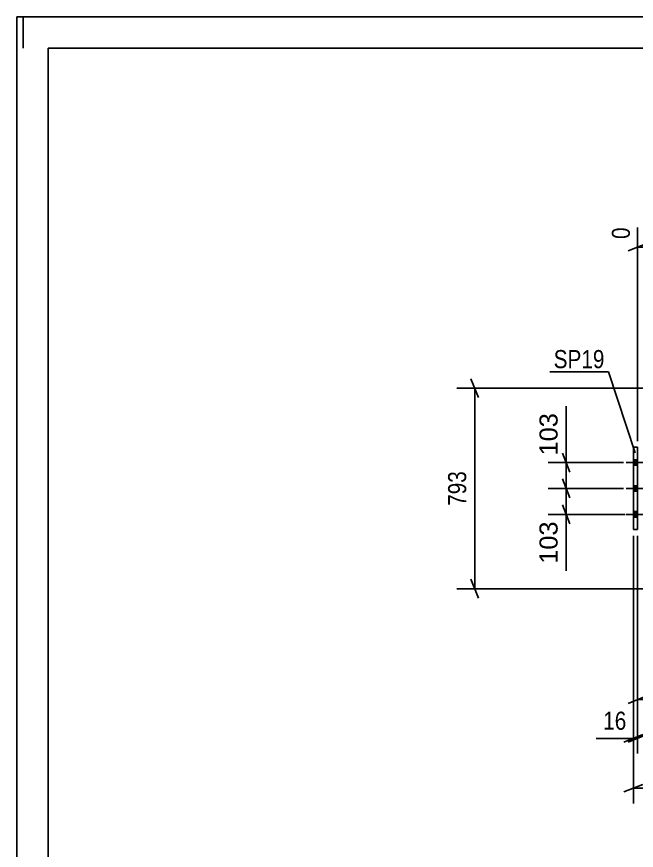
# Model space of a CAD drawing. Header units: millimetres. Extents: x -116 to 725, y -402 to 192.
# Drawn here: x -115.7 to -17.8, y 60 to 191.7 of the extents above; entities that cross this region are included whole.
import ezdxf

# ---------------------------------------------------------------- set-up
doc = ezdxf.new("R2010")
doc.units = ezdxf.units.MM
doc.styles.add('Arial', font='ARIAL.TTF', dxfattribs={"height": 0.2})
doc.styles.add('Arial Narrow', font='ARIALN.TTF', dxfattribs={"height": 0.2})

# ---------------------------------------------------------------- blocks, each defined once
blk = doc.blocks.new('Unknown-200057545-1133')
at = {"color": 5, "linetype": 'Continuous'}
for p, q in [((725.28, 191.75), (-115.72, 191.75)), ((-115.72, 191.75), (-115.72, -402.25)), ((-114.72, 186.75), (-114.72, 191.75)), ((720.28, 186.75), (-110.72, 186.75)), ((-110.72, 186.75), (-110.72, -397.25))]:
    blk.add_line(p, q, dxfattribs=at)
blk = doc.blocks.new('Part-200057545-6809 - 6662')
at = {"color": 2, "linetype": 'Continuous'}
for p, q in [((-18.22, 123.69), (-17.58, 123.69)), ((-18.22, 123.69), (-18.22, 110.69)), ((-17.58, 123.69), (-17.58, 110.69)), ((-18.22, 110.69), (-17.58, 110.69))]:
    blk.add_line(p, q, dxfattribs=at)
blk = doc.blocks.new('Bolt-200057545-6937 - 6662')
at = {"linetype": 'Continuous'}
for points in [[(-17.58, 120.85), (-17.58, 121.73), (-18.22, 121.73), (-18.22, 120.85)], [(-17.58, 120.85), (-17.58, 121.73), (-18.22, 121.73), (-18.22, 120.85)], [(-17.58, 120.85), (-17.58, 121.73), (-18.22, 121.73), (-18.22, 120.85)], [(-17.58, 116.75), (-17.58, 117.63), (-18.22, 117.63), (-18.22, 116.75)], [(-17.58, 116.75), (-17.58, 117.63), (-18.22, 117.63), (-18.22, 116.75)], [(-17.58, 112.65), (-17.58, 113.53), (-18.22, 113.53), (-18.22, 112.65)], [(-17.58, 112.65), (-17.58, 113.53), (-18.22, 113.53), (-18.22, 112.65)], [(-17.58, 112.65), (-17.58, 113.53), (-18.22, 113.53), (-18.22, 112.65)]]:
    blk.add_hatch(color=1, dxfattribs=at).paths.add_polyline_path(points)
at = {"color": 1, "linetype": 'Continuous'}
for p, q in [((-19.38, 121.29), (-16.06, 121.29)), ((-19.38, 121.29), (-16.06, 121.29)), ((-19.38, 121.29), (-16.06, 121.29)), ((-18.22, 121.73), (-17.58, 121.73)), ((-18.22, 121.73), (-17.58, 121.73)), ((-18.22, 121.73), (-17.58, 121.73)), ((-18.22, 120.85), (-17.58, 120.85)), ((-18.22, 120.85), (-17.58, 120.85)), ((-18.22, 120.85), (-17.58, 120.85)), ((-18.22, 117.63), (-17.58, 117.63)), ((-18.22, 117.63), (-17.58, 117.63)), ((-19.38, 117.19), (-16.06, 117.19)), ((-19.38, 117.19), (-16.06, 117.19)), ((-18.22, 116.75), (-17.58, 116.75)), ((-18.22, 116.75), (-17.58, 116.75)), ((-18.22, 113.53), (-17.58, 113.53)), ((-18.22, 113.53), (-17.58, 113.53)), ((-18.22, 113.53), (-17.58, 113.53)), ((-19.38, 113.09), (-16.06, 113.09)), ((-19.38, 113.09), (-16.06, 113.09)), ((-19.38, 113.09), (-16.06, 113.09)), ((-18.22, 112.65), (-17.58, 112.65)), ((-18.22, 112.65), (-17.58, 112.65)), ((-18.22, 112.65), (-17.58, 112.65))]:
    blk.add_line(p, q, dxfattribs=at)
blk = doc.blocks.new('StraightDimension-200057545-6963 - 6662')
at = {"color": 7, "linetype": 'Continuous'}
for p, q in [((-29.46, 118.69), (-28.26, 115.69)), ((-19.78, 117.19), (-31.71, 117.19)), ((-28.86, 113.09), (-28.86, 117.19)), ((-28.26, 111.59), (-29.46, 114.59)), ((-19.54, 113.09), (-31.71, 113.09)), ((-28.86, 113.09), (-28.86, 104.17)), ((-28.86, 113.09), (-28.86, 104.17))]:
    blk.add_line(p, q, dxfattribs=at)
at = {"color": 0}
blk.add_wipeout([(-29.61, 112.56), (-33.81, 112.56), (-33.81, 104.69), (-29.61, 104.69)], dxfattribs=at)
at = {"color": 3, "style": 'Arial'}
blk.add_text('103', height=2.865, rotation=90.0002, dxfattribs=at).set_placement((-30.21, 105.29))
blk = doc.blocks.new('StraightDimension-200057545-6979 - 6662')
at = {"color": 7, "linetype": 'Continuous'}
for p, q in [((-28.86, 121.29), (-28.86, 130.21)), ((-28.86, 121.29), (-28.86, 130.21)), ((-29.46, 122.79), (-28.26, 119.79)), ((-19.78, 121.29), (-31.71, 121.29)), ((-28.86, 117.19), (-28.86, 121.29)), ((-28.26, 115.69), (-29.46, 118.69)), ((-19.78, 117.19), (-31.71, 117.19))]:
    blk.add_line(p, q, dxfattribs=at)
at = {"color": 0}
blk.add_wipeout([(-29.61, 129.68), (-33.81, 129.68), (-33.81, 121.81), (-29.61, 121.81)], dxfattribs=at)
at = {"color": 3, "style": 'Arial'}
blk.add_text('103', height=2.865, rotation=90.0002, dxfattribs=at).set_placement((-30.21, 122.41))
blk = doc.blocks.new('StraightDimension-200057545-18206 - 6662')
at = {"color": 7, "linetype": 'Continuous'}
for p, q in [((-17.58, 109.69), (-17.58, 81.42)), ((13.09, 102.97), (13.09, 81.42)), ((-16.08, 84.42), (-19.08, 83.22)), ((11.59, 83.22), (14.59, 84.42)), ((-17.58, 83.82), (13.09, 83.82))]:
    blk.add_line(p, q, dxfattribs=at)
at = {"color": 0}
blk.add_wipeout([(1.09, 84.57), (1.09, 88.77), (-5.59, 88.77), (-5.59, 84.57)], dxfattribs=at)
at = {"color": 3, "style": 'Arial Narrow'}
blk.add_text('767', height=2.863, dxfattribs=at).set_placement((-4.99, 85.17))
blk = doc.blocks.new('StraightDimension-200057545-7145 - 6662')
at = {"color": 7, "linetype": 'Continuous'}
for p, q in [((-42.71, 131.54), (-43.91, 134.54)), ((16.56, 133.04), (-46.16, 133.04)), ((-43.31, 101.33), (-43.31, 133.04)), ((-43.91, 102.83), (-42.71, 99.83)), ((16.56, 101.33), (-46.16, 101.33))]:
    blk.add_line(p, q, dxfattribs=at)
at = {"color": 0}
blk.add_wipeout([(-44.06, 120.53), (-48.26, 120.53), (-48.26, 113.84), (-44.06, 113.84)], dxfattribs=at)
at = {"color": 3, "style": 'Arial Narrow'}
blk.add_text('793', height=2.863, rotation=90.0002, dxfattribs=at).set_placement((-44.66, 114.44))
blk = doc.blocks.new('StraightDimension-200057545-7211 - 6662')
at = {"color": 7, "linetype": 'Continuous'}
for p, q in [((-18.22, 109.69), (-18.22, 67.42)), ((-16.72, 70.42), (-19.72, 69.22)), ((-18.22, 69.82), (677.26, 69.82))]:
    blk.add_line(p, q, dxfattribs=at)
blk = doc.blocks.new('StraightDimension-200057545-11873 - 6662')
at = {"color": 7, "linetype": 'Continuous'}
blk.add_line((-16.08, 78.3), (-19.08, 77.1), dxfattribs=at)
blk = doc.blocks.new('StraightDimension-200057545-11874 - 6662')
at = {"color": 7, "linetype": 'Continuous'}
for p, q in [((-18.22, 109.69), (-18.22, 75.3)), ((-17.58, 109.69), (-17.58, 75.3)), ((-19.72, 77.1), (-16.72, 78.3)), ((-16.08, 78.3), (-19.08, 77.1)), ((-18.22, 77.7), (-24.13, 77.7)), ((-18.22, 77.7), (-24.13, 77.7)), ((-18.22, 77.7), (-17.58, 77.7))]:
    blk.add_line(p, q, dxfattribs=at)
at = {"color": 0}
blk.add_wipeout([(-18.75, 78.45), (-18.75, 82.65), (-23.6, 82.65), (-23.6, 78.45)], dxfattribs=at)
at = {"color": 3, "style": 'Arial Narrow'}
blk.add_text('16', height=2.863, dxfattribs=at).set_placement((-23, 79.05))
blk = doc.blocks.new('StraightDimension-200057545-18277 - 6662')
at = {"color": 7, "linetype": 'Continuous'}
for p, q in [((13.09, 131.4), (13.09, 162.1)), ((-17.58, 124.69), (-17.58, 158.45)), ((-16.08, 155.92), (-19.08, 154.72)), ((11.59, 154.72), (14.59, 155.92)), ((-17.58, 155.32), (13.09, 155.32))]:
    blk.add_line(p, q, dxfattribs=at)
at = {"color": 0}
blk.add_wipeout([(1.09, 156.07), (1.09, 160.27), (-5.59, 160.27), (-5.59, 156.07)], dxfattribs=at)
at = {"color": 3, "style": 'Arial Narrow'}
blk.add_text('767', height=2.863, dxfattribs=at).set_placement((-4.99, 156.67))
at = {"color": 0, "linetype": 'Continuous'}
for points in [[(12.49, 162.7), (8.29, 162.7), (8.29, 156.02), (12.49, 156.02)], [(-18.18, 159.05), (-22.38, 159.05), (-22.38, 156.02), (-18.18, 156.02)]]:
    blk.add_wipeout(points, dxfattribs=at)
at = {"color": 3, "linetype": 'Continuous', "style": 'Arial Narrow'}
for s, height, p in [('767', 2.863, (11.89, 156.62)), ('0', 2.86, (-18.78, 156.62))]:
    blk.add_text(s, height=height, rotation=90.0002, dxfattribs=at).set_placement(p)
blk = doc.blocks.new('Mark-200057545-6805 - 6662')
at = {"color": 0}
blk.add_wipeout([(-22.79, 136.2), (-22.79, 139.2), (-30.83, 139.2), (-30.83, 136.2)], dxfattribs=at)
blk.add_wipeout([(-22.79, 136.2), (-22.79, 139.2), (-30.83, 139.2), (-30.83, 136.2)], dxfattribs=at)
at = {"color": 30, "linetype": 'Continuous'}
for p in [(-31.43, 135.6), (-17.95, 122.82)]:
    blk.add_line(p, (-22.19, 135.6), dxfattribs=at)
at = {"color": 3, "style": 'Arial Narrow'}
blk.add_text('SP19', height=2.863, dxfattribs=at).set_placement((-30.83, 136.2))

msp = doc.modelspace()

# ---------------------------------------------------------------- block references
for name in ['Unknown-200057545-1133', 'Part-200057545-6809 - 6662', 'Bolt-200057545-6937 - 6662']:
    msp.add_blockref(name, (0, 0))

# ---------------------------------------------------------------- next in the draw order: block references
msp.add_blockref('StraightDimension-200057545-6963 - 6662', (0, 0))

# ---------------------------------------------------------------- next in the draw order: block references
for name in ['StraightDimension-200057545-6979 - 6662', 'StraightDimension-200057545-18206 - 6662']:
    msp.add_blockref(name, (0, 0))

# ---------------------------------------------------------------- next in the draw order: block references
msp.add_blockref('StraightDimension-200057545-7145 - 6662', (0, 0))

# ---------------------------------------------------------------- next in the draw order: block references
for name in ['StraightDimension-200057545-18277 - 6662', 'StraightDimension-200057545-7211 - 6662']:
    msp.add_blockref(name, (0, 0))

# ---------------------------------------------------------------- next in the draw order: block references
for name in ['Mark-200057545-6805 - 6662', 'StraightDimension-200057545-11873 - 6662']:
    msp.add_blockref(name, (0, 0))

# ---------------------------------------------------------------- next in the draw order: block references
msp.add_blockref('StraightDimension-200057545-11874 - 6662', (0, 0))

doc.saveas('drawing.dxf')
